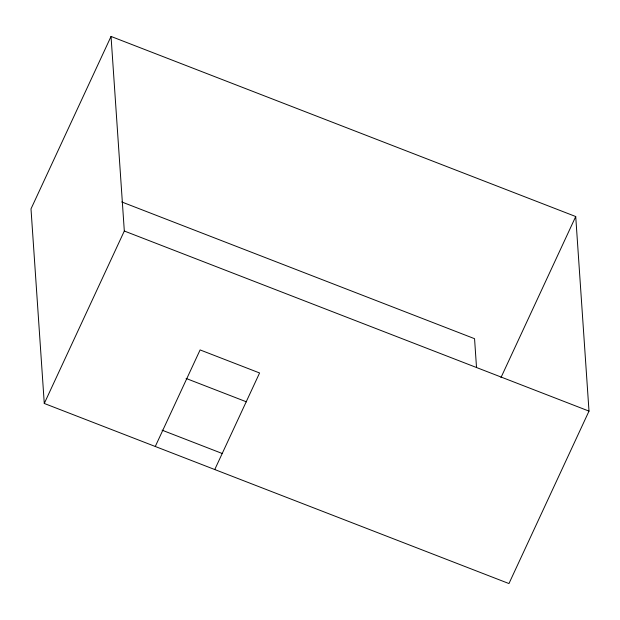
<?xml version="1.0" encoding="UTF-8"?>
<svg xmlns="http://www.w3.org/2000/svg" width="620" height="620" viewBox="0 0 620 620"><rect width="100%" height="100%" fill="white"/><g stroke="black" fill="none" stroke-linecap="round" stroke-linejoin="round"><path stroke-width="0.93" d="M111.042 36.441L31 208.886L44.276 403.465L508.958 583.56L589 411.114L575.724 216.535L111.042 36.441L124.318 231.02L44.276 403.465M155.279 446.485L200.105 349.92L259.586 372.969L214.76 469.542M500.96 377.596L575.724 216.535M121.76 201.957L474.556 338.69L476.517 367.521M124.318 231.02L589 411.114M186.078 378.44L246.458 401.838M162.068 430.171L222.44 453.577"/></g></svg>
